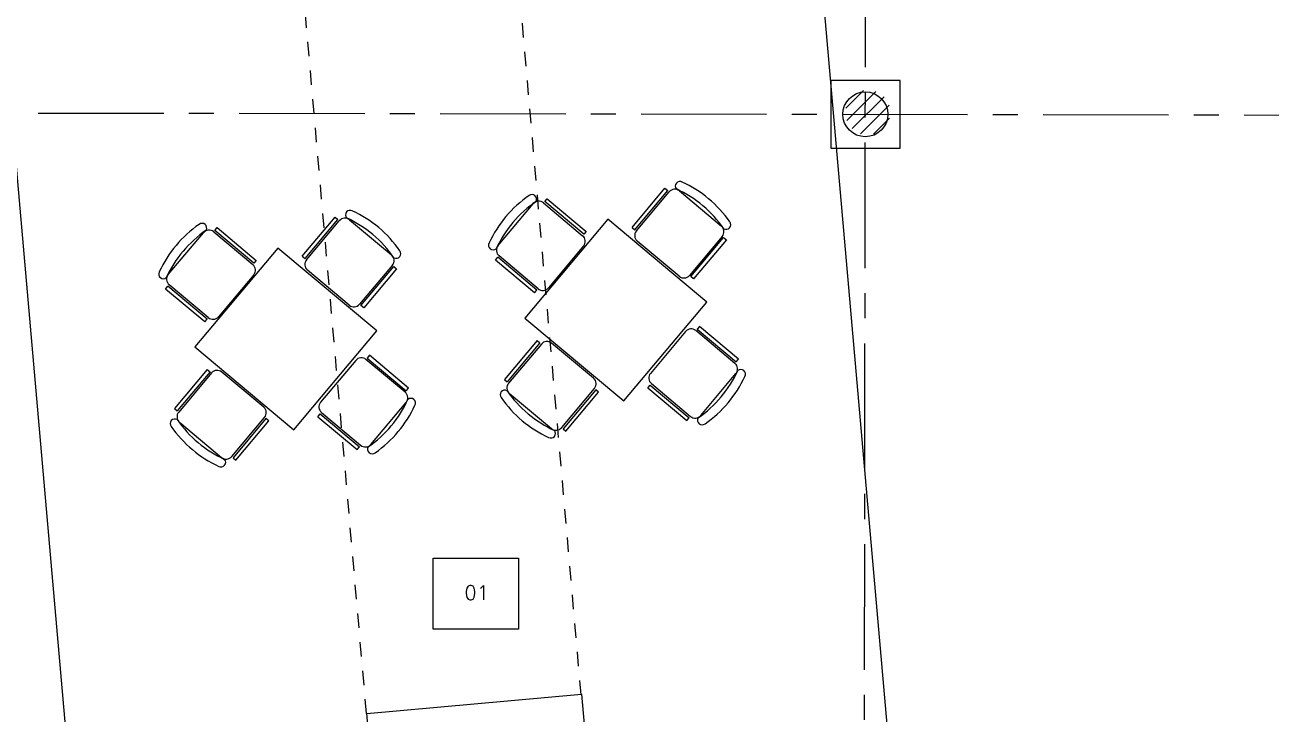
# Model space of a CAD drawing. Extents: x -4 to 325, y -1 to 181.
# Drawn here: x 28.04 to 36.72, y 19.41 to 24.21 of the extents above; entities that cross this region are included whole.
import ezdxf
from ezdxf.enums import TextEntityAlignment as Align

# ---------------------------------------------------------------- set-up
doc = ezdxf.new("R2010")
doc.units = 0
doc.header["$LTSCALE"] = 0.7
doc.header["$MEASUREMENT"] = 0
for name, pattern in [('REC4_A1-00_PLANTA GENERAL$0$X-PP$0$AXA-PP-PB$0$AXA-PP-PB$0$DEMO', [0.2, 0.1, -0.1]), ('REC4_A1-00_PLANTA GENERAL$1$X-BB$0$CENTER', [2, 1.25, -0.25, 0.25, -0.25]), ('X-BB$0$HIDDEN2', [0.1875, 0.125, -0.0625])]:
    doc.linetypes.add(name, pattern=pattern)
doc.layers.get('0').update_dxf_attribs({"linetype": 'CONTINUOUS'})
for name, color, linetype in [('REC4_A1-00_PLANTA GENERAL$0$PP$0$I-FLOR-RAIS', 253, 'CONTINUOUS'), ('REC4_A1-00_PLANTA GENERAL$0$PP$0$I-WALL-EXST', 253, 'CONTINUOUS'), ('REC4_A1-00_PLANTA GENERAL$1$BB$0$A-COLS', 251, 'CONTINUOUS'), ('REC4_A1-00_PLANTA GENERAL$1$BB$0$A-GRID', 251, 'REC4_A1-00_PLANTA GENERAL$1$X-BB$0$CENTER'), ('REC4_A1-00_PLANTA GENERAL$1$FN$0$I-FURN-FREE', 1, 'CONTINUOUS'), ('REC4_A1-00_PLANTA GENERAL$1$LAMBRINES', 3, 'CONTINUOUS'), ('REC4_A1-00_PLANTA GENERAL$1$PP$0$I-FLOR-CASE', 253, 'CONTINUOUS')]:
    doc.layers.add(name, color=color, linetype=linetype)
doc.styles.add('REC4_A1-00_PLANTA GENERAL$0$X-FN$0$ARIAL', font='arial.ttf')
doc.styles.add('ROMANS', font='romans.shx', dxfattribs={"width": 0.75})

# ---------------------------------------------------------------- blocks, each defined once
blk = doc.blocks.new('REC4_A1-00_PLANTA GENERAL', base_point=(3911.2412, -3265.1096))
at = {"layer": 'REC4_A1-00_PLANTA GENERAL$1$BB$0$A-GRID'}
h = blk.add_hatch(dxfattribs=at)
h.set_pattern_fill('ANSI31', color=8, scale=0.53)
h.set_pattern_definition([(45, (0.03352, 0.020166), (-0.046845824, 0.046845824), [])])
h.paths.add_polyline_path([(1.5678, 35.8547), (1.2166, 35.8547), (1.2166, 35.4908), (1.5678, 35.4908)])
h.paths.add_polyline_path([(8.0551, 35.8047), (7.7553, 35.8047), (7.7553, 35.5143), (8.0551, 35.5143)])
h.paths.add_polyline_path([(14.5753, 35.809), (14.2754, 35.809), (14.2754, 35.5187), (14.5753, 35.5187)])
h.paths.add_polyline_path([(21.0466, 35.804), (20.7468, 35.804), (20.7468, 35.5137), (21.0466, 35.5137)])
edge = h.paths.add_edge_path()
edge.add_arc((27.4259, 35.604), 0.1568, 0, 360)
h.paths.add_polyline_path([(34.1147, 35.7939), (33.8148, 35.7939), (33.8148, 35.5036), (34.1147, 35.5036)])
h.paths.add_polyline_path([(40.5576, 35.789), (40.2578, 35.789), (40.2578, 35.4986), (40.5576, 35.4986)])
edge = h.paths.add_edge_path()
edge.add_arc((46.9701, 35.6385), 0.2128, 0, 360)
edge = h.paths.add_edge_path()
edge.add_arc((33.9335, 29.5702), 0.1716, 0, 360)
h.paths.add_polyline_path([(1.5768, 29.8317), (1.2256, 29.8317), (1.2256, 29.4678), (1.5768, 29.4678)])
h.paths.add_polyline_path([(8.0508, 29.7868), (7.75, 29.7868), (7.75, 29.4871), (8.0508, 29.4871)])
h.paths.add_polyline_path([(14.3851, 29.7988), (14.2624, 29.7988), (14.2624, 29.4991), (14.3821, 29.4991)])
h.paths.add_polyline_path([(14.5632, 29.7988), (14.3851, 29.7988), (14.3821, 29.4991), (14.5632, 29.4991)])
h.paths.add_polyline_path([(21.1221, 29.5527), (20.7989, 29.5517), (20.7989, 29.3933), (21.1221, 29.3933)])
h.paths.add_polyline_path([(21.1221, 29.8224), (21.0453, 29.8224), (20.7989, 29.8217), (20.7989, 29.5517), (21.1221, 29.5527)])
h.paths.add_polyline_path([(27.542, 29.7729), (27.2913, 29.7729), (27.2913, 29.5231), (27.542, 29.5231)])
h.paths.add_polyline_path([(40.5264, 29.7716), (40.2757, 29.7716), (40.2757, 29.5218), (40.5264, 29.5218)])
h.paths.add_polyline_path([(47.0764, 29.8019), (46.7664, 29.8019), (46.7664, 29.4919), (47.0764, 29.4919)])
h.paths.add_polyline_path([(1.565, 23.8478), (1.2138, 23.8478), (1.2138, 23.4839), (1.565, 23.4839)])
h.paths.add_polyline_path([(7.9956, 23.8084), (7.6948, 23.8084), (7.6948, 23.5086), (7.9956, 23.5086)])
h.paths.add_polyline_path([(14.5958, 23.8058), (14.2249, 23.8067), (14.2249, 23.507), (14.5929, 23.5061)])
h.paths.add_polyline_path([(14.5258, 23.8058), (14.5958, 23.8058), (14.5929, 23.5061), (14.5258, 23.5061)], flags=16)
h.paths.add_polyline_path([(27.5327, 23.7392), (27.282, 23.7392), (27.282, 23.4894), (27.5327, 23.4894)])
edge = h.paths.add_edge_path()
edge.add_arc((33.9155, 23.6003), 0.1566, 0, 360)
h.paths.add_polyline_path([(40.5198, 23.6763), (40.2691, 23.6763), (40.2691, 23.4631), (40.5198, 23.4631)])
h.paths.add_polyline_path([(40.5198, 23.7129), (40.269, 23.7129), (40.269, 23.6763), (40.5198, 23.6763)])
h.paths.add_polyline_path([(47.0605, 23.6763), (46.8098, 23.6763), (46.8098, 23.4498), (47.0605, 23.4498)])
h.paths.add_polyline_path([(47.0605, 23.6997), (46.8098, 23.6997), (46.8098, 23.6763), (47.0605, 23.6763)])
h.paths.add_polyline_path([(1.5458, 17.8473), (1.1946, 17.8473), (1.1946, 17.4834), (1.5458, 17.4834)])
h.paths.add_polyline_path([(8.0633, 17.8071), (7.7625, 17.8071), (7.7625, 17.5074), (8.0633, 17.5074)])
h.paths.add_polyline_path([(14.4343, 17.7919), (14.3217, 17.7919), (14.3217, 17.4921), (14.4285, 17.4921)])
h.paths.add_polyline_path([(14.6226, 17.7919), (14.4343, 17.7919), (14.4285, 17.4921), (14.6226, 17.4921)])
h.paths.add_polyline_path([(27.5235, 17.756), (27.2727, 17.756), (27.2727, 17.5062), (27.5235, 17.5062)])
edge = h.paths.add_edge_path()
edge.add_arc((33.905, 17.5767), 0.1574, 0, 360)
h.paths.add_polyline_path([(40.5132, 17.7384), (40.3113, 17.7384), (40.3113, 17.5259), (40.5132, 17.5259)])
h.paths.add_polyline_path([(40.3113, 17.7384), (40.2625, 17.7384), (40.2625, 17.4886), (40.5132, 17.4886), (40.5132, 17.5259), (40.3113, 17.5259)])
h.paths.add_polyline_path([(47.0683, 17.7542), (46.7674, 17.7542), (46.7674, 17.5259), (47.0683, 17.5259)])
h.paths.add_polyline_path([(47.0683, 17.5259), (46.7674, 17.5259), (46.7674, 17.4544), (47.0683, 17.4544)])
h.paths.add_polyline_path([(1.5739, 11.86), (1.2227, 11.86), (1.2227, 11.4962), (1.5739, 11.4962)])
h.paths.add_polyline_path([(8.0659, 11.8138), (7.765, 11.8138), (7.765, 11.514), (8.0659, 11.514)])
h.paths.add_polyline_path([(14.5258, 11.7988), (14.2249, 11.7988), (14.2249, 11.499), (14.5258, 11.499)])
h.paths.add_polyline_path([(21.0742, 11.6829), (20.7512, 11.6844), (20.7512, 11.4144), (21.0742, 11.4144)])
h.paths.add_polyline_path([(21.0742, 11.7656), (20.7512, 11.7656), (20.7512, 11.6844), (21.0742, 11.6829)])
h.paths.add_polyline_path([(27.5142, 11.7439), (27.2635, 11.7439), (27.2635, 11.4941), (27.5142, 11.4941)])
edge = h.paths.add_edge_path()
edge.add_arc((33.8803, 11.59), 0.1553, 0, 360)
h.paths.add_polyline_path([(40.5065, 11.7154), (40.2558, 11.7154), (40.2558, 11.464), (40.5065, 11.464)])
h.paths.add_polyline_path([(47.0258, 11.6987), (46.775, 11.6987), (46.775, 11.4489), (47.0258, 11.4489)])
h.paths.add_polyline_path([(1.5513, 5.8383), (1.2001, 5.8383), (1.2001, 5.4744), (1.5513, 5.4744)])
h.paths.add_polyline_path([(8.0395, 5.7813), (7.7676, 5.7813), (7.7676, 5.4815), (8.0395, 5.4815)])
h.paths.add_polyline_path([(8.0685, 5.7813), (8.0395, 5.7813), (8.0395, 5.4815), (8.0685, 5.4815)])
h.paths.add_polyline_path([(14.5132, 5.7555), (14.2123, 5.7555), (14.2123, 5.4558), (14.5132, 5.4558)])
h.paths.add_polyline_path([(21.0084, 5.7048), (20.7577, 5.7048), (20.7577, 5.455), (21.0084, 5.455)])
h.paths.add_polyline_path([(27.5299, 5.7035), (27.229, 5.7035), (27.229, 5.4037), (27.5299, 5.4037)])
h.paths.add_polyline_path([(34.0162, 5.6528), (33.7655, 5.6528), (33.7655, 5.403), (34.0162, 5.403)])
h.paths.add_polyline_path([(40.4672, 5.6155), (40.2072, 5.6155), (40.2072, 5.3555), (40.4672, 5.3555)])
edge = h.paths.add_edge_path()
edge.add_arc((46.8827, 5.476), 0.1877, 0, 360)
at = {"layer": 'REC4_A1-00_PLANTA GENERAL$0$PP$0$I-FLOR-RAIS', "linetype": 'REC4_A1-00_PLANTA GENERAL$0$X-PP$0$AXA-PP-PB$0$AXA-PP-PB$0$DEMO'}
for p, q in [((31.9181, 19.5398), (31.1589, 28.2377)), ((30.4238, 19.4091), (29.6646, 28.1072))]:
    blk.add_line(p, q, dxfattribs=at)
at = {"layer": 'REC4_A1-00_PLANTA GENERAL$0$PP$0$I-WALL-EXST'}
blk.add_lwpolyline([(27.5726, 27.9238), (33.2508, 28.4216), (34.5537, 13.5593), (28.8755, 13.0615)], close=True, dxfattribs=at)
at = {"layer": 'REC4_A1-00_PLANTA GENERAL$1$BB$0$A-COLS'}
blk.add_circle((33.8979, 23.587), 0.1566, dxfattribs=at)
at = {"layer": 'REC4_A1-00_PLANTA GENERAL$1$BB$0$A-GRID'}
for points in [[(33.8613, -1.2847), (33.9265, 43.0092)], [(-2.6642, 23.6449), (52.8043, 23.5571)]]:
    blk.add_lwpolyline(points, dxfattribs=at)
at = {"layer": 'REC4_A1-00_PLANTA GENERAL$1$FN$0$I-FURN-FREE'}
for p, q in [((32.1043, 22.8565), (31.5259, 22.1669)), ((32.7939, 22.2781), (32.1043, 22.8565)), ((29.8065, 22.655), (29.2281, 21.9655)), ((30.4961, 22.0767), (29.8065, 22.655)), ((32.2155, 21.5885), (32.7939, 22.2781)), ((31.5259, 22.1669), (32.2155, 21.5885)), ((29.9177, 21.3871), (30.4961, 22.0767)), ((29.2281, 21.9655), (29.9177, 21.3871))]:
    blk.add_line(p, q, dxfattribs=at)
for points in [[(32.274, 22.7989), (32.5026, 23.0712)], [(32.2934, 22.7825), (32.5221, 23.0549)], [(32.3031, 22.7744), (32.5318, 23.0467)], [(32.5026, 23.0712), (32.5221, 23.0549)], [(32.6034, 23.0529), (32.8952, 22.8079)], [(31.3402, 22.6714), (31.5852, 22.9631)], [(31.6567, 22.9694), (31.9291, 22.7407)], [(31.9372, 22.7505), (31.6649, 22.9791), (31.6812, 22.9986), (31.9536, 22.7699), (31.9372, 22.7505)], [(29.9762, 22.5974), (30.2048, 22.8698)], [(29.9956, 22.5811), (30.2243, 22.8534)], [(30.0053, 22.5729), (30.234, 22.8453)], [(30.2048, 22.8698), (30.2243, 22.8534)], [(30.3056, 22.8515), (30.5974, 22.6065)], [(29.0424, 22.4699), (29.2874, 22.7617)], [(29.3589, 22.7679), (29.6313, 22.5393)], [(29.6394, 22.549), (29.3671, 22.7777), (29.3834, 22.7971), (29.6558, 22.5685), (29.6394, 22.549)], [(32.274, 22.7989), (32.2934, 22.7825)], [(31.9353, 22.6692), (31.6903, 22.3774)], [(32.6012, 22.4578), (32.3094, 22.7028)], [(32.9014, 22.7364), (32.6727, 22.464)], [(32.6825, 22.4559), (32.9111, 22.7282), (32.9306, 22.7119), (32.7019, 22.4395), (32.6825, 22.4559)], [(29.9762, 22.5974), (29.9956, 22.5811)], [(31.3219, 22.5706), (31.3382, 22.5901)], [(31.5942, 22.342), (31.3219, 22.5706)], [(31.6106, 22.3614), (31.3382, 22.5901)], [(31.6187, 22.3711), (31.3464, 22.5998)], [(30.3034, 22.2564), (30.0116, 22.5014)], [(30.6036, 22.5349), (30.3749, 22.2626)], [(30.3847, 22.2544), (30.6133, 22.5268), (30.6328, 22.5104), (30.4041, 22.2381), (30.3847, 22.2544)], [(29.3209, 22.1697), (29.0486, 22.3984)], [(29.6375, 22.4677), (29.3925, 22.1759)], [(29.0241, 22.3692), (29.0404, 22.3886)], [(29.2964, 22.1405), (29.0241, 22.3692)], [(29.3128, 22.16), (29.0404, 22.3886)], [(31.5942, 22.342), (31.6106, 22.3614)], [(29.2964, 22.1405), (29.3128, 22.16)], [(32.6461, 22.073), (32.4014, 21.7809)], [(32.9902, 21.8509), (32.7176, 22.0793)], [(32.7258, 22.089), (32.9983, 21.8606), (33.0147, 21.8801), (32.7421, 22.1085), (32.7258, 22.089)], [(31.6122, 22.0099), (31.3838, 21.7373)], [(31.6316, 21.9936), (31.4033, 21.721)], [(31.6414, 21.9854), (31.413, 21.7129)], [(31.6122, 22.0099), (31.6316, 21.9936)], [(32.005, 21.747), (31.7129, 21.9917)], [(30.6924, 21.6494), (30.4198, 21.8778)], [(30.428, 21.8876), (30.7006, 21.6592), (30.7169, 21.6786), (30.4443, 21.907), (30.428, 21.8876)], [(29.3144, 21.8085), (29.086, 21.5359)], [(29.3339, 21.7921), (29.1055, 21.5196)], [(29.3144, 21.8085), (29.3339, 21.7921)], [(29.7072, 21.5456), (29.4152, 21.7903)], [(30.3483, 21.8715), (30.1036, 21.5795)], [(29.3436, 21.784), (29.1152, 21.5114)], [(31.3838, 21.7373), (31.4033, 21.721)], [(32.4077, 21.7094), (32.6802, 21.481)], [(32.7518, 21.4873), (32.9965, 21.7793)], [(31.4193, 21.6413), (31.7113, 21.3966)], [(31.7829, 21.4029), (32.0113, 21.6755)], [(32.021, 21.6673), (31.7926, 21.3948), (31.8121, 21.3784), (32.0405, 21.651), (32.021, 21.6673)], [(32.3832, 21.6802), (32.3995, 21.6996)], [(32.3832, 21.6802), (32.6558, 21.4518)], [(32.3995, 21.6996), (32.6721, 21.4712)], [(29.086, 21.5359), (29.1055, 21.5196)], [(30.454, 21.2858), (30.6987, 21.5779)], [(29.4851, 21.2015), (29.7135, 21.474)], [(29.7232, 21.4659), (29.4948, 21.1933), (29.5143, 21.177), (29.7427, 21.4496), (29.7232, 21.4659)], [(30.0854, 21.4787), (30.1017, 21.4982)], [(30.0854, 21.4787), (30.358, 21.2503)], [(30.1017, 21.4982), (30.3743, 21.2698)], [(30.1099, 21.5079), (30.3824, 21.2795)], [(32.6558, 21.4518), (32.6721, 21.4712)], [(29.1215, 21.4399), (29.4135, 21.1952)], [(30.358, 21.2503), (30.3743, 21.2698)]]:
    blk.add_lwpolyline(points, dxfattribs=at)
for centre, radius, start, end in [((32.6066, 23.0871), 0.0322, 60.54752, 219.41667), ((32.2781, 22.3684), 0.8223, 34.79852, 65.24115), ((32.0247, 22.346), 0.8223, 124.79852, 155.24115), ((31.5761, 22.9962), 0.0322, 330.63429, 129.32991), ((32.5707, 23.014), 0.0508, 49.95412, 139.9821), ((32.2367, 22.3202), 0.8223, 34.75198, 65.19462), ((30.3088, 22.8856), 0.0322, 60.54752, 219.41667), ((32.0729, 22.3047), 0.8223, 124.75198, 155.19462), ((31.6241, 22.9305), 0.0508, 49.98209, 139.95412), ((30.2729, 22.8126), 0.0508, 49.95412, 139.9821), ((29.939, 22.1187), 0.8223, 34.75198, 65.19462), ((29.9803, 22.1669), 0.8223, 34.79852, 65.24115), ((32.9282, 22.817), 0.0322, 240.63429, 39.32991), ((29.7269, 22.1446), 0.8223, 124.79852, 155.24115), ((29.7751, 22.1033), 0.8223, 124.75198, 155.19462), ((29.2783, 22.7948), 0.0322, 330.63429, 129.32991), ((29.3263, 22.729), 0.0508, 49.98209, 139.95412), ((32.342, 22.7417), 0.0508, 139.9821, 230.01007), ((32.8625, 22.769), 0.0508, 319.98209, 49.95412), ((31.306, 22.6746), 0.0322, 150.54752, 309.41667), ((31.3791, 22.6387), 0.0508, 139.95412, 229.9821), ((31.8964, 22.7018), 0.0508, 320.01007, 49.98209), ((30.0443, 22.5403), 0.0508, 139.9821, 230.01007), ((30.5647, 22.5676), 0.0508, 319.98209, 49.95412), ((30.6304, 22.6156), 0.0322, 240.63429, 39.32991), ((29.0082, 22.4732), 0.0322, 150.54752, 309.41667), ((29.5986, 22.5004), 0.0508, 320.01007, 49.98209), ((29.0813, 22.4373), 0.0508, 139.95412, 229.9821), ((32.6338, 22.4967), 0.0508, 230.01007, 319.98209), ((31.6514, 22.41), 0.0508, 229.9821, 320.01007), ((30.336, 22.2953), 0.0508, 230.01007, 319.98209), ((29.3536, 22.2086), 0.0508, 229.9821, 320.01007), ((32.685, 22.0403), 0.0508, 50.03805, 140.01007), ((31.6803, 21.9528), 0.0508, 50.01007, 140.03804), ((30.3872, 21.8389), 0.0508, 50.03805, 140.01007), ((29.3825, 21.7514), 0.0508, 50.01007, 140.03804), ((32.2633, 22.1451), 0.8223, 304.82552, 335.26816), ((32.9576, 21.8119), 0.0508, 320.06602, 50.03805), ((33.0306, 21.7761), 0.0322, 330.69023, 129.38585), ((31.4519, 21.6802), 0.0508, 140.03804, 230.06602), ((31.9723, 21.7081), 0.0508, 320.03805, 50.01007), ((32.4403, 21.7483), 0.0508, 140.01007, 230.03804), ((32.3123, 22.1048), 0.8223, 304.77899, 335.22162), ((30.6598, 21.6105), 0.0508, 320.06602, 50.03805), ((31.3862, 21.6322), 0.0322, 60.60348, 219.47262), ((32.0771, 22.1298), 0.8223, 214.82552, 245.26816), ((29.6746, 21.5067), 0.0508, 320.03805, 50.01007), ((30.1425, 21.5469), 0.0508, 140.01007, 230.03804), ((29.9655, 21.9436), 0.8223, 304.82552, 335.26816), ((30.0145, 21.9034), 0.8223, 304.77899, 335.22162), ((30.7328, 21.5747), 0.0322, 330.69023, 129.38585), ((32.0368, 22.0808), 0.8223, 214.77899, 245.22162), ((29.0885, 21.4307), 0.0322, 60.60348, 219.47262), ((29.1541, 21.4788), 0.0508, 140.03804, 230.06602), ((29.7793, 21.9284), 0.8223, 214.82552, 245.26816), ((32.7128, 21.5199), 0.0508, 230.03804, 320.06602), ((32.7609, 21.4542), 0.0322, 150.60348, 309.47262), ((29.739, 21.8793), 0.8223, 214.77899, 245.22162), ((31.7081, 21.3625), 0.0322, 240.69023, 39.38585), ((31.7439, 21.4355), 0.0508, 230.06602, 320.03805), ((30.4151, 21.3185), 0.0508, 230.03804, 320.06602), ((30.4631, 21.2528), 0.0322, 150.60348, 309.47262), ((29.4103, 21.161), 0.0322, 240.69023, 39.38585), ((29.4462, 21.2341), 0.0508, 230.06602, 320.03805)]:
    blk.add_arc(centre, radius, start, end, dxfattribs=at)
at = {"layer": 'REC4_A1-00_PLANTA GENERAL$1$LAMBRINES'}
blk.add_lwpolyline([(33.6584, 23.35), (34.1416, 23.35), (34.1416, 23.8233), (33.6584, 23.8233)], close=True, dxfattribs=at)
at = {"layer": 'REC4_A1-00_PLANTA GENERAL$1$PP$0$I-FLOR-CASE'}
blk.add_lwpolyline([(30.4265, 19.4093), (31.9208, 19.5436), (32.4473, 13.5404), (30.9531, 13.4094)], close=True, dxfattribs=at)
at = {"layer": 'REC4_A1-00_PLANTA GENERAL$1$FN$0$I-FURN-FREE', "style": 'REC4_A1-00_PLANTA GENERAL$0$X-FN$0$ARIAL', "text_generation_flag": 4}
for tag, p, height in [('ITEXT', (44.0612, 35.3807), 0.0358), ('CAPQT', (44.1235, 34.7232), 0.00704), ('CAPMC', (44.1235, 34.7232), 0.00704), ('CAPMG', (44.1235, 34.7232), 0.00704), ('STYLE', (44.1235, 34.7232), 0.0572), ('STYLE', (44.1235, 34.7232), 0.0572), ('CAPPN', (44.1235, 34.7232), 0.0715), ('L3', (44.1235, 34.7232), 0.0715), ('L1', (44.1235, 34.7232), 0.0715), ('L2', (44.1235, 34.7232), 0.0715)]:
    blk.add_attdef(tag, p, '', height=height, dxfattribs=at)
for tag, p, height, rotation in [('ITEXT', (42.9913, 35.0599), 0.0358, 30), ('ITEXT', (45.1482, 35.1235), 0.0358, 330), ('STYLE', (43.374, 34.5216), 0.0572, 30), ('STYLE', (43.374, 34.5216), 0.0572, 30), ('CAPPN', (43.374, 34.5216), 0.0715, 30), ('L1', (43.374, 34.5216), 0.0715, 30), ('L2', (43.374, 34.5216), 0.0715, 30), ('L3', (43.374, 34.5216), 0.0715, 30), ('CAPMG', (43.374, 34.5216), 0.00704, 30), ('CAPMC', (43.374, 34.5216), 0.00704, 30), ('CAPQT', (43.374, 34.5216), 0.00704, 30), ('L1', (44.8734, 34.523), 0.0715, 330), ('L3', (44.8734, 34.523), 0.0715, 330), ('L2', (44.8734, 34.523), 0.0715, 330), ('CAPPN', (44.8734, 34.523), 0.0715, 330), ('STYLE', (44.8734, 34.523), 0.0572, 330), ('STYLE', (44.8734, 34.523), 0.0572, 330), ('CAPMC', (44.8734, 34.523), 0.00704, 330), ('CAPMG', (44.8734, 34.523), 0.00704, 330), ('CAPQT', (44.8734, 34.523), 0.00704, 330), ('ITEXT', (42.2251, 34.2472), 0.0358, 60), ('ITEXT', (45.9609, 34.3573), 0.0358, 300), ('CAPPN', (42.8256, 33.9723), 0.0715, 60), ('STYLE', (42.8256, 33.9723), 0.0572, 60), ('STYLE', (42.8256, 33.9723), 0.0572, 60), ('L1', (42.8256, 33.9723), 0.0715, 60), ('L2', (42.8256, 33.9723), 0.0715, 60), ('L3', (42.8256, 33.9723), 0.0715, 60), ('CAPMG', (42.8256, 33.9723), 0.00704, 60), ('CAPMC', (42.8256, 33.9723), 0.00704, 60), ('CAPQT', (42.8256, 33.9723), 0.00704, 60), ('L1', (45.4227, 33.9746), 0.0715, 300), ('L3', (45.4227, 33.9746), 0.0715, 300), ('L2', (45.4227, 33.9746), 0.0715, 300), ('CAPPN', (45.4227, 33.9746), 0.0715, 300), ('STYLE', (45.4227, 33.9746), 0.0572, 300), ('STYLE', (45.4227, 33.9746), 0.0572, 300), ('CAPMC', (45.4227, 33.9746), 0.00704, 300), ('CAPMG', (45.4227, 33.9746), 0.00704, 300), ('CAPQT', (45.4227, 33.9746), 0.00704, 300), ('CAPPN', (42.6254, 33.2225), 0.0715, 90), ('STYLE', (42.6254, 33.2225), 0.0572, 90), ('STYLE', (42.6254, 33.2225), 0.0572, 90), ('ITEXT', (41.9679, 33.1602), 0.0358, 90), ('CAPQT', (42.6254, 33.2225), 0.00704, 90), ('L3', (42.6254, 33.2225), 0.0715, 90), ('CAPMG', (42.6254, 33.2225), 0.00704, 90), ('CAPMC', (42.6254, 33.2225), 0.00704, 90), ('L1', (42.6254, 33.2225), 0.0715, 90), ('L2', (42.6254, 33.2225), 0.0715, 90), ('ITEXT', (46.2817, 33.2874), 0.0358, 270), ('CAPPN', (45.6242, 33.2251), 0.0715, 270), ('L3', (45.6242, 33.2251), 0.0715, 270), ('L2', (45.6242, 33.2251), 0.0715, 270), ('L1', (45.6242, 33.2251), 0.0715, 270), ('STYLE', (45.6242, 33.2251), 0.0572, 270), ('STYLE', (45.6242, 33.2251), 0.0572, 270), ('CAPMC', (45.6242, 33.2251), 0.00704, 270), ('CAPMG', (45.6242, 33.2251), 0.00704, 270), ('CAPQT', (45.6242, 33.2251), 0.00704, 270), ('CAPPN', (42.8269, 32.4729), 0.0715, 120), ('STYLE', (42.8269, 32.4729), 0.0572, 120), ('STYLE', (42.8269, 32.4729), 0.0572, 120), ('L1', (42.8269, 32.4729), 0.0715, 120), ('L2', (42.8269, 32.4729), 0.0715, 120), ('L3', (42.8269, 32.4729), 0.0715, 120), ('CAPMG', (42.8269, 32.4729), 0.00704, 120), ('CAPMC', (42.8269, 32.4729), 0.00704, 120), ('CAPQT', (42.8269, 32.4729), 0.00704, 120), ('CAPPN', (45.424, 32.4752), 0.0715, 240), ('STYLE', (45.424, 32.4752), 0.0572, 240), ('STYLE', (45.424, 32.4752), 0.0572, 240), ('L2', (45.424, 32.4752), 0.0715, 240), ('L3', (45.424, 32.4752), 0.0715, 240), ('L1', (45.424, 32.4752), 0.0715, 240), ('CAPMG', (45.424, 32.4752), 0.00704, 240), ('CAPQT', (45.424, 32.4752), 0.00704, 240), ('CAPMC', (45.424, 32.4752), 0.00704, 240), ('ITEXT', (42.2887, 32.0903), 0.0358, 120), ('ITEXT', (46.0245, 32.2004), 0.0358, 240), ('CAPPN', (43.3762, 31.9246), 0.0715, 150), ('STYLE', (43.3762, 31.9246), 0.0572, 150), ('STYLE', (43.3762, 31.9246), 0.0572, 150), ('L1', (43.3762, 31.9246), 0.0715, 150), ('L2', (43.3762, 31.9246), 0.0715, 150), ('L3', (43.3762, 31.9246), 0.0715, 150), ('CAPMG', (43.3762, 31.9246), 0.00704, 150), ('CAPMC', (43.3762, 31.9246), 0.00704, 150), ('CAPQT', (43.3762, 31.9246), 0.00704, 150), ('CAPPN', (44.8757, 31.9259), 0.0715, 210), ('STYLE', (44.8757, 31.9259), 0.0572, 210), ('STYLE', (44.8757, 31.9259), 0.0572, 210), ('L2', (44.8757, 31.9259), 0.0715, 210), ('L3', (44.8757, 31.9259), 0.0715, 210), ('L1', (44.8757, 31.9259), 0.0715, 210), ('CAPMG', (44.8757, 31.9259), 0.00704, 210), ('CAPMC', (44.8757, 31.9259), 0.00704, 210), ('CAPQT', (44.8757, 31.9259), 0.00704, 210), ('CAPPN', (44.1261, 31.7244), 0.0715, 180), ('STYLE', (44.1261, 31.7244), 0.0572, 180), ('STYLE', (44.1261, 31.7244), 0.0572, 180), ('L3', (44.1261, 31.7244), 0.0715, 180), ('L1', (44.1261, 31.7244), 0.0715, 180), ('L2', (44.1261, 31.7244), 0.0715, 180), ('CAPMG', (44.1261, 31.7244), 0.00704, 180), ('CAPMC', (44.1261, 31.7244), 0.00704, 180), ('CAPQT', (44.1261, 31.7244), 0.00704, 180), ('ITEXT', (43.1014, 31.3241), 0.0358, 150), ('ITEXT', (45.2583, 31.3876), 0.0358, 210), ('ITEXT', (44.1884, 31.0669), 0.0358, 180)]:
    blk.add_attdef(tag, p, '', height=height, rotation=rotation, dxfattribs=at)
for tag, p, height, width in [('ITEXT', (44.1112, 34.7804), 0.0286, 0.75), ('PSUT1', (44.1235, 34.7232), 0.0572, 0.65), ('PSUT2', (44.1235, 34.7232), 0.0572, 0.65), ('PSUT3', (44.1235, 34.7232), 0.0572, 0.65)]:
    blk.add_attdef(tag, p, '', height=height, dxfattribs=dict(at, width=width))
for tag, p, height, rotation, width in [('ITEXT', (43.3348, 34.565), 0.0286, 30, 0.75), ('PSUT1', (43.374, 34.5216), 0.0572, 30, 0.65), ('PSUT2', (43.374, 34.5216), 0.0572, 30, 0.65), ('PSUT3', (43.374, 34.5216), 0.0572, 30, 0.65), ('ITEXT', (44.8914, 34.5786), 0.0286, 330, 0.75), ('PSUT1', (44.8734, 34.523), 0.0572, 330, 0.65), ('PSUT2', (44.8734, 34.523), 0.0572, 330, 0.65), ('PSUT3', (44.8734, 34.523), 0.0572, 330, 0.65), ('PSUT1', (42.8256, 33.9723), 0.0572, 60, 0.65), ('PSUT2', (42.8256, 33.9723), 0.0572, 60, 0.65), ('ITEXT', (42.77, 33.9903), 0.0286, 60, 0.75), ('PSUT3', (42.8256, 33.9723), 0.0572, 60, 0.65), ('PSUT1', (45.4227, 33.9746), 0.0572, 300, 0.65), ('PSUT2', (45.4227, 33.9746), 0.0572, 300, 0.65), ('PSUT3', (45.4227, 33.9746), 0.0572, 300, 0.65), ('ITEXT', (45.4661, 34.0138), 0.0286, 300, 0.75), ('PSUT3', (42.6254, 33.2225), 0.0572, 90, 0.65), ('PSUT1', (42.6254, 33.2225), 0.0572, 90, 0.65), ('PSUT2', (42.6254, 33.2225), 0.0572, 90, 0.65), ('ITEXT', (42.5682, 33.2102), 0.0286, 90, 0.75), ('PSUT1', (45.6242, 33.2251), 0.0572, 270, 0.65), ('PSUT2', (45.6242, 33.2251), 0.0572, 270, 0.65), ('PSUT3', (45.6242, 33.2251), 0.0572, 270, 0.65), ('ITEXT', (45.6814, 33.2373), 0.0286, 270, 0.75), ('PSUT2', (42.8269, 32.4729), 0.0572, 120, 0.65), ('PSUT3', (42.8269, 32.4729), 0.0572, 120, 0.65), ('PSUT1', (42.8269, 32.4729), 0.0572, 120, 0.65), ('ITEXT', (42.7835, 32.4337), 0.0286, 120, 0.75), ('PSUT2', (45.424, 32.4752), 0.0572, 240, 0.65), ('PSUT3', (45.424, 32.4752), 0.0572, 240, 0.65), ('PSUT1', (45.424, 32.4752), 0.0572, 240, 0.65), ('ITEXT', (45.4797, 32.4572), 0.0286, 240, 0.75), ('PSUT1', (43.3762, 31.9246), 0.0572, 150, 0.65), ('PSUT2', (43.3762, 31.9246), 0.0572, 150, 0.65), ('PSUT3', (43.3762, 31.9246), 0.0572, 150, 0.65), ('PSUT2', (44.8757, 31.9259), 0.0572, 210, 0.65), ('PSUT3', (44.8757, 31.9259), 0.0572, 210, 0.65), ('PSUT1', (44.8757, 31.9259), 0.0572, 210, 0.65), ('ITEXT', (43.3583, 31.8689), 0.0286, 150, 0.75), ('ITEXT', (44.9149, 31.8825), 0.0286, 210, 0.75), ('PSUT3', (44.1261, 31.7244), 0.0572, 180, 0.65), ('PSUT1', (44.1261, 31.7244), 0.0572, 180, 0.65), ('PSUT2', (44.1261, 31.7244), 0.0572, 180, 0.65), ('ITEXT', (44.1384, 31.6672), 0.0286, 180, 0.75)]:
    blk.add_attdef(tag, p, '', height=height, rotation=rotation, dxfattribs=dict(at, width=width))

msp = doc.modelspace()

# ---------------------------------------------------------------- block references
at = {"linetype": 'X-BB$0$HIDDEN2'}
msp.add_blockref('REC4_A1-00_PLANTA GENERAL', (3911.2412, -3265.1096), dxfattribs=at)

# ---------------------------------------------------------------- next in the draw order: linework, layer by layer
msp.add_lwpolyline([(30.8878, 20.4934), (31.4828, 20.4934), (31.4828, 19.9972), (30.8878, 19.9972)], close=True)

# ---------------------------------------------------------------- next in the draw order: texts
at = {"color": 7, "ltscale": 0.01, "style": 'ROMANS'}
msp.add_text('01', height=0.1, dxfattribs=at).set_placement((31.1055, 20.2525), align=Align.MIDDLE_LEFT)

doc.saveas('drawing.dxf')
